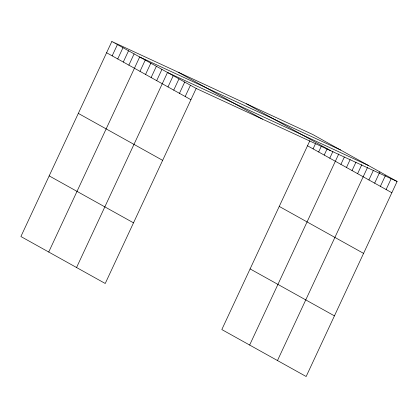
<?xml version="1.0" encoding="UTF-8"?>
<svg xmlns="http://www.w3.org/2000/svg" width="418" height="418" viewBox="0 0 418 418"><rect width="100%" height="100%" fill="white"/><g stroke="black" fill="none" stroke-linecap="round" stroke-linejoin="round"><path stroke-width="0.63" d="M111.846 41.492L20.9 236.531L105.231 283.482L196.178 88.444L111.846 41.492L312.769 134.518L397.1 181.469L306.154 376.508L221.822 329.556L309.879 140.709M112.165 55.85L117.416 44.59M117.73 58.948L122.981 47.689M123.294 62.047L128.545 50.787M128.859 65.145L134.11 53.885M48.728 252.023L139.68 56.984L340.597 150.01M139.993 71.347L145.245 60.082M145.558 74.446L150.809 63.181M151.123 77.544L156.374 66.279M156.687 80.643L161.944 69.383M76.557 267.52L167.508 72.481L368.425 165.507M167.989 86.934L173.24 75.674M173.726 90.126L178.977 78.866M179.458 93.318L184.709 82.059M185.195 96.511L190.446 85.251M313.082 148.876L315.444 143.808M318.647 151.974L321.275 146.347M324.216 155.078L327.101 148.881M329.781 158.176L332.932 151.415M249.65 345.049L338.758 153.955M340.91 164.373L344.327 157.053M346.48 167.472L350.153 159.587M352.045 170.57L355.984 162.127M357.609 173.669L361.81 164.661M277.479 360.546L367.641 167.195M368.911 179.959L373.373 170.387M374.643 183.157L379.894 171.892M380.38 186.35L385.37 175.649M386.112 189.542L391.363 178.277M196.178 88.444L397.1 181.469M246.463 103.816L330.795 150.773M178.152 72.189L262.483 119.146M307.517 145.778L391.849 192.735M106.595 52.752L190.927 99.709M279.234 206.424L363.571 253.381M78.318 113.398L162.649 160.35M250.1 268.91L334.431 315.862M49.178 175.884L133.514 222.836"/></g></svg>
